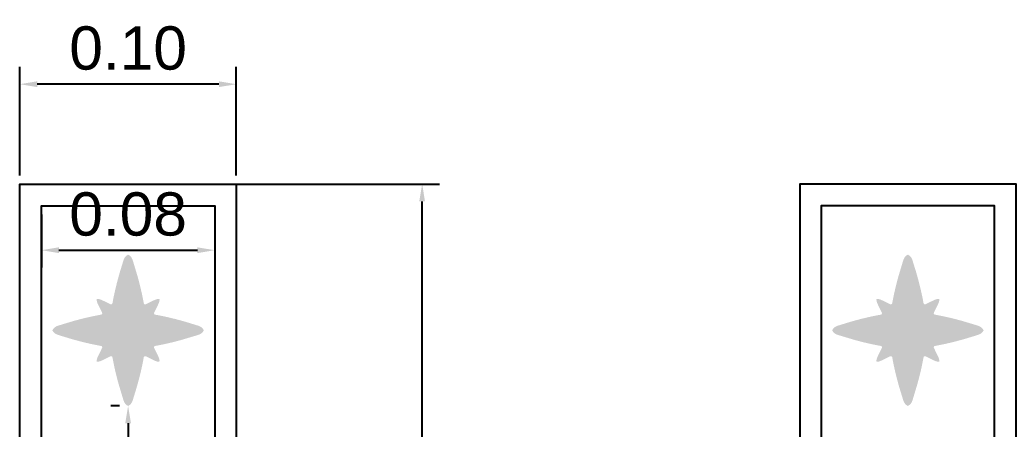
# Model space of a CAD drawing. Header units: metres. Extents: x -6.5 to 29.8, y -1.8 to 5.3.
# Drawn here: x 16.3887 to 16.849, y -1.0633 to -0.874 of the extents above; entities that cross this region are included whole.
import ezdxf

# ---------------------------------------------------------------- set-up
doc = ezdxf.new("R2010")
doc.units = ezdxf.units.M
for name, color, linetype, true_color in [('BANDERA$BORDE', 40, 'Continuous', 0xffbf00), ('BANDERA$ESTRELLAS$GRANDE', 251, 'Continuous', 0x696969), ('FONDO', 168, 'Continuous', 0x0f132e)]:
    doc.layers.add(name, color=color, linetype=linetype, true_color=true_color)
doc.styles.add('Plantilla Milímetros_ pequeño', font='')
doc.styles.get('Plantilla Milímetros_ pequeño').set_extended_font_data('Arial')
doc.dimstyles.new('Plantilla Milímetros_ pequeño', dxfattribs={"dimscale": 0.008, "dimtxt": 2.5, "dimasz": 1, "dimexe": 1, "dimexo": 0.5, "dimgap": 0.8, "dimtad": 1, "dimtoh": 1, "dimzin": 1, "dimdsep": 46, "dimtxsty": 'Plantilla Milímetros_ pequeño', "dimcen": 2.5, "dimadec": 1, "dimazin": 1, "dimtfac": 1, "dimtdec": 4, "dimtix": 1, "dimtofl": 0, "dimtmove": 1, "dimatfit": 3, "dimfxl": 1, "dimtolj": 1, "dimtzin": 1, "dimarcsym": 0})

# ---------------------------------------------------------------- blocks, each defined once
blk = doc.blocks.new('*D102')
at = {"layer": 'Defpoints', "color": 0}
for p in [(16.39867, -0.95997), (16.47867, -0.95997), (16.47867, -0.98052)]:
    blk.add_point(p, dxfattribs=at)
at = {"layer": 'FONDO', "color": 0, "lineweight": -2}
for p, q in [((16.39867, -0.96397), (16.39867, -0.98852)), ((16.47867, -0.96397), (16.47867, -0.98852)), ((16.40667, -0.98052), (16.47067, -0.98052))]:
    blk.add_line(p, q, dxfattribs=at)
at = {"layer": 'FONDO', "color": 0}
for points in [[(16.40667, -0.97919), (16.40667, -0.98186), (16.39867, -0.98052)], [(16.47067, -0.98186), (16.47067, -0.97919), (16.47867, -0.98052)]]:
    blk.add_solid(points, dxfattribs=at)
at = {"layer": 'FONDO', "color": 0, "insert": (16.43867, -0.96391), "char_height": 0.02, "attachment_point": 5, "style": 'Plantilla Milímetros_ pequeño'}
blk.add_mtext('\\A1;0.08', dxfattribs=at)
blk = doc.blocks.new('*D104')
at = {"layer": 'Defpoints', "color": 0}
for p in [(16.43867, -1.05257), (16.43867, -1.10349), (16.43867, -1.10349)]:
    blk.add_point(p, dxfattribs=at)
at = {"layer": 'FONDO', "color": 0, "lineweight": -2}
for p, q in [((16.43467, -1.05257), (16.43067, -1.05257)), ((16.43867, -1.06057), (16.43867, -1.09549)), ((16.43467, -1.10349), (16.43067, -1.10349)), ((16.43867, -1.10349), (16.43867, -1.17633))]:
    blk.add_line(p, q, dxfattribs=at)
at = {"layer": 'FONDO', "color": 0}
for points in [[(16.44, -1.06057), (16.43734, -1.06057), (16.43867, -1.05257)], [(16.43734, -1.09549), (16.44, -1.09549), (16.43867, -1.10349)]]:
    blk.add_solid(points, dxfattribs=at)
at = {"layer": 'FONDO', "color": 0, "insert": (16.42206, -1.14391), "char_height": 0.02, "attachment_point": 5, "rotation": 90, "style": 'Plantilla Milímetros_ pequeño'}
blk.add_mtext('\\A1;0.05', dxfattribs=at)
blk = doc.blocks.new('*D107')
at = {"layer": 'Defpoints', "color": 0}
for p in [(16.38867, -0.90375), (16.38867, -0.94997), (16.48867, -0.94997)]:
    blk.add_point(p, dxfattribs=at)
at = {"layer": 'FONDO', "color": 0, "lineweight": -2}
for p, q in [((16.38867, -0.94597), (16.38867, -0.89575)), ((16.48867, -0.94597), (16.48867, -0.89575)), ((16.48067, -0.90375), (16.39667, -0.90375))]:
    blk.add_line(p, q, dxfattribs=at)
at = {"layer": 'FONDO', "color": 0}
for points in [[(16.39667, -0.90241), (16.39667, -0.90508), (16.38867, -0.90375)], [(16.48067, -0.90508), (16.48067, -0.90241), (16.48867, -0.90375)]]:
    blk.add_solid(points, dxfattribs=at)
at = {"layer": 'FONDO', "color": 0, "insert": (16.43867, -0.88714), "char_height": 0.02, "attachment_point": 5, "style": 'Plantilla Milímetros_ pequeño'}
blk.add_mtext('\\A1;0.10', dxfattribs=at)
blk = doc.blocks.new('*D108')
at = {"layer": 'Defpoints', "color": 0}
for p in [(16.43867, -0.94997), (16.57456, -0.94997), (16.43867, -1.80263)]:
    blk.add_point(p, dxfattribs=at)
at = {"layer": 'FONDO', "color": 0, "lineweight": -2}
for p, q in [((16.44267, -0.94997), (16.58256, -0.94997)), ((16.57456, -1.79463), (16.57456, -0.95797)), ((16.44267, -1.80263), (16.58256, -1.80263))]:
    blk.add_line(p, q, dxfattribs=at)
at = {"layer": 'FONDO', "color": 0}
for points in [[(16.57589, -0.95797), (16.57323, -0.95797), (16.57456, -0.94997)], [(16.57323, -1.79463), (16.57589, -1.79463), (16.57456, -1.80263)]]:
    blk.add_solid(points, dxfattribs=at)
at = {"layer": 'FONDO', "color": 0, "insert": (16.55795, -1.3763), "char_height": 0.02, "attachment_point": 5, "rotation": 90, "style": 'Plantilla Milímetros_ pequeño'}
blk.add_mtext('\\A1;0.85', dxfattribs=at)

msp = doc.modelspace()

# ---------------------------------------------------------------- hatches: boundary and pattern name
at = {"layer": 'BANDERA$ESTRELLAS$GRANDE', "extrusion": (0, 0, -1)}
msp.add_hatch(color=256, dxfattribs=at).paths.add_polyline_path([(-16.45072, -1.00935), (-16.45237, -1.00602), (-16.45257, -1.0056), (-16.45274, -1.0052), (-16.45282, -1.005), (-16.4529, -1.0048), (-16.45297, -1.00461), (-16.45303, -1.00443), (-16.45305, -1.00433), (-16.45308, -1.00424), (-16.4531, -1.00415), (-16.45312, -1.00406), (-16.45314, -1.00398), (-16.45315, -1.00389), (-16.45316, -1.00381), (-16.45317, -1.00372), (-16.45318, -1.00364), (-16.45318, -1.0036), (-16.45318, -1.00356), (-16.45319, -1.00352), (-16.45319, -1.00348), (-16.45318, -1.00344), (-16.45318, -1.0034), (-16.45318, -1.00336), (-16.45318, -1.00332), (-16.45317, -1.00328), (-16.45317, -1.00325), (-16.45316, -1.00321), (-16.45316, -1.00317), (-16.45315, -1.00313), (-16.45314, -1.0031), (-16.4531, -1.00309), (-16.45307, -1.00308), (-16.45303, -1.00308), (-16.45299, -1.00307), (-16.45295, -1.00306), (-16.45292, -1.00306), (-16.45288, -1.00306), (-16.45284, -1.00306), (-16.4528, -1.00305), (-16.45276, -1.00305), (-16.45272, -1.00305), (-16.45268, -1.00305), (-16.45264, -1.00306), (-16.4526, -1.00306), (-16.45252, -1.00306), (-16.45243, -1.00307), (-16.45235, -1.00309), (-16.45226, -1.0031), (-16.45217, -1.00312), (-16.45209, -1.00314), (-16.452, -1.00316), (-16.4519, -1.00319), (-16.45181, -1.00321), (-16.45163, -1.00327), (-16.45144, -1.00334), (-16.45124, -1.00341), (-16.45104, -1.00349), (-16.45064, -1.00367), (-16.44693, -1.00547), (-16.44692, -1.00548), (-16.4469, -1.00549), (-16.44688, -1.0055), (-16.44686, -1.00551), (-16.44684, -1.00552), (-16.44682, -1.00553), (-16.4468, -1.00553), (-16.44678, -1.00554), (-16.44676, -1.00555), (-16.44674, -1.00555), (-16.44672, -1.00556), (-16.4467, -1.00556), (-16.44668, -1.00556), (-16.44666, -1.00557), (-16.44664, -1.00557), (-16.44662, -1.00557), (-16.4466, -1.00557), (-16.44657, -1.00557), (-16.44655, -1.00557), (-16.44653, -1.00557), (-16.44651, -1.00557), (-16.44649, -1.00557), (-16.44647, -1.00556), (-16.44645, -1.00556), (-16.44643, -1.00556), (-16.44641, -1.00555), (-16.44639, -1.00555), (-16.44637, -1.00554), (-16.44635, -1.00553), (-16.44633, -1.00553), (-16.44631, -1.00552), (-16.44629, -1.00551), (-16.44627, -1.0055), (-16.44625, -1.00549), (-16.44623, -1.00548), (-16.44622, -1.00547), (-16.4462, -1.00546), (-16.44618, -1.00545), (-16.44616, -1.00544), (-16.44615, -1.00543), (-16.44613, -1.00541), (-16.44612, -1.0054), (-16.4461, -1.00538), (-16.44608, -1.00537), (-16.44607, -1.00535), (-16.44606, -1.00534), (-16.44604, -1.00532), (-16.44603, -1.0053), (-16.44602, -1.00529), (-16.446, -1.00527), (-16.44599, -1.00525), (-16.44598, -1.00523), (-16.44597, -1.00522), (-16.44596, -1.0052), (-16.44595, -1.00518), (-16.44594, -1.00516), (-16.44593, -1.00514), (-16.44593, -1.00512), (-16.44592, -1.0051), (-16.44591, -1.00508), (-16.44591, -1.00506), (-16.4459, -1.00504), (-16.4459, -1.00502), (-16.44589, -1.005), (-16.44548, -1.00278), (-16.44498, -1.00039), (-16.44442, -0.99794), (-16.44383, -0.99554), (-16.44307, -0.99274), (-16.44116, -0.98635), (-16.44084, -0.98532), (-16.44073, -0.98503), (-16.44063, -0.98475), (-16.44058, -0.98462), (-16.44052, -0.9845), (-16.44047, -0.98438), (-16.44041, -0.98426), (-16.44035, -0.98415), (-16.44029, -0.98404), (-16.44022, -0.98393), (-16.44019, -0.98388), (-16.44015, -0.98383), (-16.44012, -0.98378), (-16.44008, -0.98373), (-16.44004, -0.98368), (-16.44001, -0.98363), (-16.43997, -0.98358), (-16.43993, -0.98353), (-16.43988, -0.98348), (-16.43984, -0.98344), (-16.4398, -0.98339), (-16.43975, -0.98335), (-16.4397, -0.9833), (-16.43966, -0.98326), (-16.43961, -0.98321), (-16.43956, -0.98317), (-16.43945, -0.98308), (-16.43934, -0.98299), (-16.43922, -0.98291), (-16.43909, -0.98282), (-16.43896, -0.98274), (-16.43882, -0.98265), (-16.43867, -0.98257), (-16.43852, -0.98265), (-16.43838, -0.98274), (-16.43825, -0.98282), (-16.43812, -0.98291), (-16.438, -0.98299), (-16.43789, -0.98308), (-16.43778, -0.98317), (-16.43773, -0.98321), (-16.43768, -0.98326), (-16.43764, -0.9833), (-16.43759, -0.98335), (-16.43754, -0.98339), (-16.4375, -0.98344), (-16.43746, -0.98348), (-16.43741, -0.98353), (-16.43737, -0.98358), (-16.43733, -0.98363), (-16.4373, -0.98368), (-16.43726, -0.98373), (-16.43722, -0.98378), (-16.43719, -0.98383), (-16.43715, -0.98388), (-16.43712, -0.98393), (-16.43705, -0.98404), (-16.43699, -0.98415), (-16.43693, -0.98426), (-16.43687, -0.98438), (-16.43682, -0.9845), (-16.43676, -0.98462), (-16.43671, -0.98475), (-16.43661, -0.98503), (-16.4365, -0.98532), (-16.43499, -0.99024), (-16.43427, -0.99274), (-16.43351, -0.99554), (-16.43292, -0.99794), (-16.43236, -1.00039), (-16.43186, -1.00278), (-16.43145, -1.005), (-16.43144, -1.00502), (-16.43144, -1.00504), (-16.43143, -1.00506), (-16.43143, -1.00508), (-16.43142, -1.0051), (-16.43141, -1.00512), (-16.43141, -1.00514), (-16.4314, -1.00516), (-16.43139, -1.00518), (-16.43138, -1.0052), (-16.43137, -1.00522), (-16.43136, -1.00523), (-16.43135, -1.00525), (-16.43134, -1.00527), (-16.43132, -1.00529), (-16.43131, -1.0053), (-16.4313, -1.00532), (-16.43128, -1.00534), (-16.43127, -1.00535), (-16.43126, -1.00537), (-16.43124, -1.00538), (-16.43122, -1.0054), (-16.43121, -1.00541), (-16.43119, -1.00543), (-16.43117, -1.00544), (-16.43116, -1.00545), (-16.43114, -1.00546), (-16.43112, -1.00547), (-16.43111, -1.00548), (-16.43109, -1.00549), (-16.43107, -1.0055), (-16.43105, -1.00551), (-16.43103, -1.00552), (-16.43101, -1.00553), (-16.43099, -1.00553), (-16.43097, -1.00554), (-16.43095, -1.00555), (-16.43093, -1.00555), (-16.43091, -1.00556), (-16.43089, -1.00556), (-16.43087, -1.00556), (-16.43085, -1.00557), (-16.43083, -1.00557), (-16.43081, -1.00557), (-16.43079, -1.00557), (-16.43077, -1.00557), (-16.43074, -1.00557), (-16.43072, -1.00557), (-16.4307, -1.00557), (-16.43068, -1.00557), (-16.43066, -1.00556), (-16.43064, -1.00556), (-16.43062, -1.00556), (-16.4306, -1.00555), (-16.43058, -1.00555), (-16.43056, -1.00554), (-16.43054, -1.00553), (-16.43052, -1.00553), (-16.4305, -1.00552), (-16.43048, -1.00551), (-16.43046, -1.0055), (-16.43044, -1.00549), (-16.43042, -1.00548), (-16.43041, -1.00547), (-16.42712, -1.00386), (-16.4267, -1.00367), (-16.4263, -1.00349), (-16.4261, -1.00341), (-16.4259, -1.00334), (-16.42571, -1.00327), (-16.42553, -1.00321), (-16.42543, -1.00319), (-16.42534, -1.00316), (-16.42525, -1.00314), (-16.42517, -1.00312), (-16.42508, -1.0031), (-16.42499, -1.00309), (-16.42491, -1.00307), (-16.42482, -1.00306), (-16.42474, -1.00306), (-16.4247, -1.00306), (-16.42466, -1.00305), (-16.42462, -1.00305), (-16.42458, -1.00305), (-16.42454, -1.00305), (-16.4245, -1.00306), (-16.42446, -1.00306), (-16.42442, -1.00306), (-16.42438, -1.00306), (-16.42435, -1.00307), (-16.42431, -1.00308), (-16.42427, -1.00308), (-16.42424, -1.00309), (-16.4242, -1.0031), (-16.42419, -1.00313), (-16.42418, -1.00317), (-16.42418, -1.00321), (-16.42417, -1.00325), (-16.42417, -1.00328), (-16.42416, -1.00332), (-16.42416, -1.00336), (-16.42416, -1.0034), (-16.42416, -1.00344), (-16.42415, -1.00348), (-16.42415, -1.00352), (-16.42416, -1.00356), (-16.42416, -1.0036), (-16.42416, -1.00364), (-16.42417, -1.00372), (-16.42418, -1.00381), (-16.42419, -1.00389), (-16.4242, -1.00398), (-16.42422, -1.00406), (-16.42424, -1.00415), (-16.42426, -1.00424), (-16.42429, -1.00433), (-16.42431, -1.00443), (-16.42437, -1.00461), (-16.42444, -1.0048), (-16.42451, -1.005), (-16.4246, -1.0052), (-16.42477, -1.0056), (-16.42497, -1.00602), (-16.42663, -1.00937), (-16.42663, -1.00939), (-16.42664, -1.0094), (-16.42665, -1.00942), (-16.42666, -1.00944), (-16.42666, -1.00946), (-16.42667, -1.00948), (-16.42667, -1.0095), (-16.42668, -1.00952), (-16.42668, -1.00954), (-16.42668, -1.00956), (-16.42669, -1.00958), (-16.42669, -1.0096), (-16.42669, -1.00962), (-16.42669, -1.00964), (-16.42669, -1.00966), (-16.42669, -1.00968), (-16.42669, -1.0097), (-16.42669, -1.00972), (-16.42669, -1.00974), (-16.42668, -1.00976), (-16.42668, -1.00978), (-16.42668, -1.0098), (-16.42667, -1.00982), (-16.42667, -1.00984), (-16.42666, -1.00986), (-16.42666, -1.00988), (-16.42665, -1.0099), (-16.42664, -1.00992), (-16.42663, -1.00994), (-16.42663, -1.00995), (-16.42662, -1.00997), (-16.42661, -1.00999), (-16.4266, -1.01001), (-16.42659, -1.01002), (-16.42658, -1.01004), (-16.42657, -1.01006), (-16.42656, -1.01007), (-16.42654, -1.01009), (-16.42653, -1.0101), (-16.42652, -1.01012), (-16.4265, -1.01013), (-16.42649, -1.01015), (-16.42648, -1.01016), (-16.42646, -1.01018), (-16.42644, -1.01019), (-16.42643, -1.0102), (-16.42641, -1.01022), (-16.4264, -1.01023), (-16.42638, -1.01024), (-16.42636, -1.01025), (-16.42634, -1.01026), (-16.42633, -1.01027), (-16.42631, -1.01028), (-16.42629, -1.01029), (-16.42627, -1.0103), (-16.42625, -1.0103), (-16.42623, -1.01031), (-16.42621, -1.01032), (-16.4262, -1.01032), (-16.42618, -1.01033), (-16.42616, -1.01033), (-16.42614, -1.01034), (-16.42612, -1.01034), (-16.42389, -1.01076), (-16.4215, -1.01126), (-16.41905, -1.01182), (-16.41664, -1.01241), (-16.41384, -1.01316), (-16.40745, -1.01508), (-16.40642, -1.0154), (-16.40613, -1.0155), (-16.40585, -1.01561), (-16.40572, -1.01566), (-16.4056, -1.01571), (-16.40548, -1.01577), (-16.40536, -1.01583), (-16.40525, -1.01589), (-16.40514, -1.01595), (-16.40503, -1.01602), (-16.40498, -1.01605), (-16.40493, -1.01608), (-16.40488, -1.01612), (-16.40483, -1.01616), (-16.40478, -1.01619), (-16.40473, -1.01623), (-16.40468, -1.01627), (-16.40463, -1.01631), (-16.40459, -1.01635), (-16.40454, -1.0164), (-16.40449, -1.01644), (-16.40445, -1.01649), (-16.4044, -1.01653), (-16.40436, -1.01658), (-16.40431, -1.01663), (-16.40427, -1.01668), (-16.40418, -1.01679), (-16.4041, -1.0169), (-16.40401, -1.01702), (-16.40392, -1.01715), (-16.40384, -1.01728), (-16.40375, -1.01742), (-16.40367, -1.01757), (-16.40375, -1.01772), (-16.40384, -1.01786), (-16.40392, -1.01799), (-16.40401, -1.01812), (-16.4041, -1.01824), (-16.40418, -1.01835), (-16.40427, -1.01845), (-16.40431, -1.0185), (-16.40436, -1.01855), (-16.4044, -1.0186), (-16.40445, -1.01865), (-16.40449, -1.01869), (-16.40454, -1.01874), (-16.40459, -1.01878), (-16.40463, -1.01882), (-16.40468, -1.01886), (-16.40473, -1.0189), (-16.40478, -1.01894), (-16.40483, -1.01898), (-16.40488, -1.01902), (-16.40493, -1.01905), (-16.40498, -1.01909), (-16.40503, -1.01912), (-16.40514, -1.01919), (-16.40525, -1.01925), (-16.40536, -1.01931), (-16.40548, -1.01937), (-16.4056, -1.01942), (-16.40572, -1.01948), (-16.40585, -1.01953), (-16.40613, -1.01963), (-16.40642, -1.01974), (-16.41134, -1.02125), (-16.41384, -1.02197), (-16.41664, -1.02272), (-16.41905, -1.02332), (-16.4215, -1.02388), (-16.42389, -1.02438), (-16.42612, -1.0248), (-16.42614, -1.0248), (-16.42616, -1.0248), (-16.42618, -1.02481), (-16.4262, -1.02481), (-16.42621, -1.02482), (-16.42623, -1.02483), (-16.42625, -1.02483), (-16.42627, -1.02484), (-16.42629, -1.02485), (-16.42631, -1.02486), (-16.42633, -1.02487), (-16.42634, -1.02488), (-16.42636, -1.02489), (-16.42638, -1.0249), (-16.4264, -1.02491), (-16.42641, -1.02492), (-16.42643, -1.02493), (-16.42644, -1.02495), (-16.42646, -1.02496), (-16.42648, -1.02497), (-16.42649, -1.02499), (-16.4265, -1.025), (-16.42652, -1.02502), (-16.42653, -1.02503), (-16.42654, -1.02505), (-16.42656, -1.02506), (-16.42657, -1.02508), (-16.42658, -1.0251), (-16.42659, -1.02511), (-16.4266, -1.02513), (-16.42661, -1.02515), (-16.42662, -1.02517), (-16.42663, -1.02518), (-16.42663, -1.0252), (-16.42664, -1.02522), (-16.42665, -1.02524), (-16.42666, -1.02526), (-16.42666, -1.02528), (-16.42667, -1.02529), (-16.42667, -1.02531), (-16.42668, -1.02533), (-16.42668, -1.02535), (-16.42668, -1.02537), (-16.42669, -1.02539), (-16.42669, -1.02541), (-16.42669, -1.02544), (-16.42669, -1.02546), (-16.42669, -1.02548), (-16.42669, -1.0255), (-16.42669, -1.02552), (-16.42669, -1.02554), (-16.42669, -1.02556), (-16.42668, -1.02558), (-16.42668, -1.0256), (-16.42668, -1.02562), (-16.42667, -1.02564), (-16.42667, -1.02566), (-16.42666, -1.02568), (-16.42666, -1.0257), (-16.42665, -1.02571), (-16.42664, -1.02573), (-16.42663, -1.02575), (-16.42663, -1.02577), (-16.42497, -1.02912), (-16.42477, -1.02954), (-16.4246, -1.02994), (-16.42451, -1.03014), (-16.42444, -1.03033), (-16.42437, -1.03053), (-16.42431, -1.03071), (-16.42429, -1.0308), (-16.42426, -1.03089), (-16.42424, -1.03098), (-16.42422, -1.03107), (-16.4242, -1.03116), (-16.42419, -1.03125), (-16.42418, -1.03133), (-16.42417, -1.03142), (-16.42416, -1.0315), (-16.42416, -1.03154), (-16.42416, -1.03158), (-16.42415, -1.03162), (-16.42415, -1.03166), (-16.42416, -1.0317), (-16.42416, -1.03174), (-16.42416, -1.03178), (-16.42416, -1.03182), (-16.42417, -1.03185), (-16.42417, -1.03189), (-16.42418, -1.03193), (-16.42418, -1.03197), (-16.42419, -1.032), (-16.4242, -1.03204), (-16.42424, -1.03205), (-16.42427, -1.03206), (-16.42431, -1.03206), (-16.42435, -1.03207), (-16.42438, -1.03207), (-16.42442, -1.03208), (-16.42446, -1.03208), (-16.4245, -1.03208), (-16.42454, -1.03208), (-16.42458, -1.03208), (-16.42462, -1.03208), (-16.42466, -1.03208), (-16.4247, -1.03208), (-16.42474, -1.03208), (-16.42482, -1.03207), (-16.42491, -1.03206), (-16.42499, -1.03205), (-16.42508, -1.03204), (-16.42517, -1.03202), (-16.42525, -1.032), (-16.42534, -1.03198), (-16.42543, -1.03195), (-16.42553, -1.03192), (-16.42571, -1.03187), (-16.4259, -1.0318), (-16.4261, -1.03172), (-16.4263, -1.03164), (-16.4267, -1.03147), (-16.42712, -1.03127), (-16.43047, -1.02961), (-16.43049, -1.0296), (-16.43051, -1.0296), (-16.43052, -1.02959), (-16.43054, -1.02958), (-16.43056, -1.02958), (-16.43058, -1.02957), (-16.4306, -1.02957), (-16.43062, -1.02956), (-16.43064, -1.02956), (-16.43066, -1.02955), (-16.43068, -1.02955), (-16.4307, -1.02955), (-16.43072, -1.02955), (-16.43074, -1.02955), (-16.43076, -1.02955), (-16.43078, -1.02955), (-16.4308, -1.02955), (-16.43082, -1.02955), (-16.43084, -1.02955), (-16.43086, -1.02955), (-16.43088, -1.02956), (-16.4309, -1.02956), (-16.43092, -1.02957), (-16.43094, -1.02957), (-16.43096, -1.02958), (-16.43098, -1.02958), (-16.431, -1.02959), (-16.43102, -1.0296), (-16.43104, -1.0296), (-16.43106, -1.02961), (-16.43107, -1.02962), (-16.43109, -1.02963), (-16.43111, -1.02964), (-16.43112, -1.02965), (-16.43114, -1.02966), (-16.43116, -1.02967), (-16.43117, -1.02968), (-16.43119, -1.02969), (-16.43121, -1.02971), (-16.43122, -1.02972), (-16.43124, -1.02973), (-16.43125, -1.02975), (-16.43126, -1.02976), (-16.43128, -1.02978), (-16.43129, -1.02979), (-16.4313, -1.02981), (-16.43132, -1.02983), (-16.43133, -1.02984), (-16.43134, -1.02986), (-16.43135, -1.02988), (-16.43136, -1.02989), (-16.43137, -1.02991), (-16.43138, -1.02993), (-16.43139, -1.02995), (-16.4314, -1.02997), (-16.43141, -1.02999), (-16.43141, -1.03), (-16.43142, -1.03002), (-16.43142, -1.03004), (-16.43143, -1.03006), (-16.43143, -1.03008), (-16.43144, -1.0301), (-16.43144, -1.03012), (-16.43186, -1.03234), (-16.43236, -1.03474), (-16.43292, -1.03719), (-16.43351, -1.03959), (-16.43427, -1.0424), (-16.43618, -1.04879), (-16.4365, -1.04982), (-16.43661, -1.05011), (-16.43671, -1.05039), (-16.43676, -1.05052), (-16.43682, -1.05064), (-16.43687, -1.05076), (-16.43693, -1.05088), (-16.43699, -1.05099), (-16.43705, -1.0511), (-16.43712, -1.05121), (-16.43715, -1.05126), (-16.43719, -1.05131), (-16.43722, -1.05136), (-16.43726, -1.05141), (-16.4373, -1.05146), (-16.43733, -1.05151), (-16.43737, -1.05156), (-16.43741, -1.05161), (-16.43746, -1.05165), (-16.4375, -1.0517), (-16.43754, -1.05175), (-16.43759, -1.05179), (-16.43764, -1.05184), (-16.43768, -1.05188), (-16.43773, -1.05192), (-16.43778, -1.05197), (-16.43789, -1.05206), (-16.438, -1.05214), (-16.43812, -1.05223), (-16.43825, -1.05231), (-16.43838, -1.0524), (-16.43852, -1.05248), (-16.43867, -1.05257), (-16.43882, -1.05248), (-16.43896, -1.0524), (-16.43909, -1.05231), (-16.43922, -1.05223), (-16.43934, -1.05214), (-16.43945, -1.05206), (-16.43956, -1.05197), (-16.43961, -1.05192), (-16.43966, -1.05188), (-16.4397, -1.05184), (-16.43975, -1.05179), (-16.4398, -1.05175), (-16.43984, -1.0517), (-16.43988, -1.05165), (-16.43993, -1.05161), (-16.43997, -1.05156), (-16.44001, -1.05151), (-16.44004, -1.05146), (-16.44008, -1.05141), (-16.44012, -1.05136), (-16.44015, -1.05131), (-16.44019, -1.05126), (-16.44022, -1.05121), (-16.44029, -1.0511), (-16.44035, -1.05099), (-16.44041, -1.05088), (-16.44047, -1.05076), (-16.44052, -1.05064), (-16.44058, -1.05052), (-16.44063, -1.05039), (-16.44073, -1.05011), (-16.44084, -1.04982), (-16.44235, -1.0449), (-16.44307, -1.0424), (-16.44383, -1.03959), (-16.44442, -1.03719), (-16.44498, -1.03474), (-16.44548, -1.03234), (-16.4459, -1.03012), (-16.4459, -1.0301), (-16.4459, -1.03008), (-16.44591, -1.03006), (-16.44591, -1.03004), (-16.44592, -1.03002), (-16.44593, -1.03), (-16.44593, -1.02999), (-16.44594, -1.02997), (-16.44595, -1.02995), (-16.44596, -1.02993), (-16.44597, -1.02991), (-16.44598, -1.02989), (-16.44599, -1.02988), (-16.446, -1.02986), (-16.44601, -1.02984), (-16.44602, -1.02983), (-16.44604, -1.02981), (-16.44605, -1.02979), (-16.44606, -1.02978), (-16.44608, -1.02976), (-16.44609, -1.02975), (-16.4461, -1.02973), (-16.44612, -1.02972), (-16.44613, -1.02971), (-16.44615, -1.02969), (-16.44617, -1.02968), (-16.44618, -1.02967), (-16.4462, -1.02966), (-16.44622, -1.02965), (-16.44623, -1.02964), (-16.44625, -1.02963), (-16.44627, -1.02962), (-16.44628, -1.02961), (-16.4463, -1.0296), (-16.44632, -1.0296), (-16.44634, -1.02959), (-16.44636, -1.02958), (-16.44638, -1.02958), (-16.4464, -1.02957), (-16.44642, -1.02957), (-16.44644, -1.02956), (-16.44646, -1.02956), (-16.44648, -1.02955), (-16.4465, -1.02955), (-16.44652, -1.02955), (-16.44654, -1.02955), (-16.44656, -1.02955), (-16.44658, -1.02955), (-16.4466, -1.02955), (-16.44662, -1.02955), (-16.44664, -1.02955), (-16.44666, -1.02955), (-16.44668, -1.02955), (-16.4467, -1.02956), (-16.44672, -1.02956), (-16.44674, -1.02957), (-16.44676, -1.02957), (-16.44678, -1.02958), (-16.4468, -1.02958), (-16.44682, -1.02959), (-16.44683, -1.0296), (-16.44685, -1.0296), (-16.44687, -1.02961), (-16.45022, -1.03127), (-16.45064, -1.03147), (-16.45104, -1.03164), (-16.45124, -1.03172), (-16.45144, -1.0318), (-16.45163, -1.03187), (-16.45181, -1.03192), (-16.4519, -1.03195), (-16.452, -1.03198), (-16.45209, -1.032), (-16.45217, -1.03202), (-16.45226, -1.03204), (-16.45235, -1.03205), (-16.45243, -1.03206), (-16.45252, -1.03207), (-16.4526, -1.03208), (-16.45264, -1.03208), (-16.45268, -1.03208), (-16.45272, -1.03208), (-16.45276, -1.03208), (-16.4528, -1.03208), (-16.45284, -1.03208), (-16.45288, -1.03208), (-16.45292, -1.03208), (-16.45295, -1.03207), (-16.45299, -1.03207), (-16.45303, -1.03206), (-16.45307, -1.03206), (-16.4531, -1.03205), (-16.45314, -1.03204), (-16.45315, -1.032), (-16.45316, -1.03197), (-16.45316, -1.03193), (-16.45317, -1.03189), (-16.45317, -1.03185), (-16.45318, -1.03182), (-16.45318, -1.03178), (-16.45318, -1.03174), (-16.45318, -1.0317), (-16.45319, -1.03166), (-16.45319, -1.03162), (-16.45318, -1.03158), (-16.45318, -1.03154), (-16.45318, -1.0315), (-16.45317, -1.03142), (-16.45316, -1.03133), (-16.45315, -1.03125), (-16.45314, -1.03116), (-16.45312, -1.03107), (-16.4531, -1.03098), (-16.45308, -1.03089), (-16.45305, -1.0308), (-16.45303, -1.03071), (-16.45297, -1.03053), (-16.4529, -1.03033), (-16.45282, -1.03014), (-16.45274, -1.02994), (-16.45257, -1.02954), (-16.45237, -1.02912), (-16.45071, -1.02577), (-16.4507, -1.02575), (-16.4507, -1.02573), (-16.45069, -1.02571), (-16.45068, -1.0257), (-16.45068, -1.02568), (-16.45067, -1.02566), (-16.45067, -1.02564), (-16.45066, -1.02562), (-16.45066, -1.0256), (-16.45066, -1.02558), (-16.45065, -1.02556), (-16.45065, -1.02554), (-16.45065, -1.02552), (-16.45065, -1.0255), (-16.45065, -1.02548), (-16.45065, -1.02546), (-16.45065, -1.02544), (-16.45065, -1.02541), (-16.45065, -1.02539), (-16.45066, -1.02537), (-16.45066, -1.02535), (-16.45066, -1.02533), (-16.45067, -1.02531), (-16.45067, -1.02529), (-16.45068, -1.02528), (-16.45068, -1.02526), (-16.45069, -1.02524), (-16.4507, -1.02522), (-16.45071, -1.0252), (-16.45071, -1.02518), (-16.45072, -1.02517), (-16.45073, -1.02515), (-16.45074, -1.02513), (-16.45075, -1.02511), (-16.45076, -1.0251), (-16.45077, -1.02508), (-16.45078, -1.02506), (-16.4508, -1.02505), (-16.45081, -1.02503), (-16.45082, -1.02502), (-16.45084, -1.025), (-16.45085, -1.02499), (-16.45086, -1.02497), (-16.45088, -1.02496), (-16.4509, -1.02495), (-16.45091, -1.02493), (-16.45093, -1.02492), (-16.45094, -1.02491), (-16.45096, -1.0249), (-16.45098, -1.02489), (-16.451, -1.02488), (-16.45101, -1.02487), (-16.45103, -1.02486), (-16.45105, -1.02485), (-16.45107, -1.02484), (-16.45109, -1.02483), (-16.45111, -1.02483), (-16.45113, -1.02482), (-16.45114, -1.02481), (-16.45116, -1.02481), (-16.45118, -1.0248), (-16.4512, -1.0248), (-16.45122, -1.0248), (-16.45345, -1.02438), (-16.45584, -1.02388), (-16.45829, -1.02332), (-16.4607, -1.02272), (-16.4635, -1.02197), (-16.46989, -1.02006), (-16.47092, -1.01974), (-16.47121, -1.01963), (-16.47149, -1.01953), (-16.47162, -1.01948), (-16.47174, -1.01942), (-16.47186, -1.01937), (-16.47198, -1.01931), (-16.47209, -1.01925), (-16.4722, -1.01919), (-16.47231, -1.01912), (-16.47236, -1.01909), (-16.47241, -1.01905), (-16.47246, -1.01902), (-16.47251, -1.01898), (-16.47256, -1.01894), (-16.47261, -1.0189), (-16.47266, -1.01886), (-16.47271, -1.01882), (-16.47275, -1.01878), (-16.4728, -1.01874), (-16.47285, -1.01869), (-16.47289, -1.01865), (-16.47294, -1.0186), (-16.47298, -1.01855), (-16.47303, -1.0185), (-16.47307, -1.01845), (-16.47316, -1.01835), (-16.47324, -1.01824), (-16.47333, -1.01812), (-16.47341, -1.01799), (-16.4735, -1.01786), (-16.47358, -1.01772), (-16.47367, -1.01757), (-16.47358, -1.01742), (-16.4735, -1.01728), (-16.47341, -1.01715), (-16.47333, -1.01702), (-16.47324, -1.0169), (-16.47316, -1.01679), (-16.47307, -1.01668), (-16.47303, -1.01663), (-16.47298, -1.01658), (-16.47294, -1.01653), (-16.47289, -1.01649), (-16.47285, -1.01644), (-16.4728, -1.0164), (-16.47275, -1.01635), (-16.47271, -1.01631), (-16.47266, -1.01627), (-16.47261, -1.01623), (-16.47256, -1.01619), (-16.47251, -1.01616), (-16.47246, -1.01612), (-16.47241, -1.01608), (-16.47236, -1.01605), (-16.47231, -1.01602), (-16.4722, -1.01595), (-16.47209, -1.01589), (-16.47198, -1.01583), (-16.47186, -1.01577), (-16.47174, -1.01571), (-16.47162, -1.01566), (-16.47149, -1.01561), (-16.47121, -1.0155), (-16.47092, -1.0154), (-16.466, -1.01389), (-16.4635, -1.01316), (-16.4607, -1.01241), (-16.45829, -1.01182), (-16.45584, -1.01126), (-16.45345, -1.01076), (-16.45122, -1.01034), (-16.4512, -1.01034), (-16.45118, -1.01033), (-16.45116, -1.01033), (-16.45114, -1.01032), (-16.45113, -1.01032), (-16.45111, -1.01031), (-16.45109, -1.0103), (-16.45107, -1.0103), (-16.45105, -1.01029), (-16.45103, -1.01028), (-16.45101, -1.01027), (-16.451, -1.01026), (-16.45098, -1.01025), (-16.45096, -1.01024), (-16.45094, -1.01023), (-16.45093, -1.01022), (-16.45091, -1.0102), (-16.4509, -1.01019), (-16.45088, -1.01018), (-16.45086, -1.01016), (-16.45085, -1.01015), (-16.45084, -1.01013), (-16.45082, -1.01012), (-16.45081, -1.0101), (-16.4508, -1.01009), (-16.45078, -1.01007), (-16.45077, -1.01006), (-16.45076, -1.01004), (-16.45075, -1.01002), (-16.45074, -1.01001), (-16.45073, -1.00999), (-16.45072, -1.00997), (-16.45071, -1.00995), (-16.45071, -1.00994), (-16.4507, -1.00992), (-16.45069, -1.0099), (-16.45068, -1.00988), (-16.45068, -1.00986), (-16.45067, -1.00984), (-16.45067, -1.00982), (-16.45066, -1.0098), (-16.45066, -1.00978), (-16.45066, -1.00976), (-16.45065, -1.00974), (-16.45065, -1.00972), (-16.45065, -1.0097), (-16.45065, -1.00968), (-16.45065, -1.00966), (-16.45065, -1.00964), (-16.45065, -1.00962), (-16.45065, -1.0096), (-16.45065, -1.00958), (-16.45066, -1.00956), (-16.45066, -1.00954), (-16.45066, -1.00952), (-16.45067, -1.0095), (-16.45067, -1.00948), (-16.45068, -1.00946), (-16.45068, -1.00944), (-16.45069, -1.00942), (-16.4507, -1.0094), (-16.4507, -1.00939), (-16.45071, -1.00937)], flags=0)
at = {"layer": 'BANDERA$ESTRELLAS$GRANDE'}
msp.add_hatch(color=256, dxfattribs=at).paths.add_polyline_path([(16.78698, -1.00935), (16.78532, -1.00602), (16.78513, -1.0056), (16.78495, -1.0052), (16.78487, -1.005), (16.7848, -1.0048), (16.78473, -1.00461), (16.78467, -1.00443), (16.78465, -1.00433), (16.78462, -1.00424), (16.7846, -1.00415), (16.78458, -1.00406), (16.78456, -1.00398), (16.78455, -1.00389), (16.78453, -1.00381), (16.78452, -1.00372), (16.78452, -1.00364), (16.78452, -1.0036), (16.78451, -1.00356), (16.78451, -1.00352), (16.78451, -1.00348), (16.78451, -1.00344), (16.78452, -1.0034), (16.78452, -1.00336), (16.78452, -1.00332), (16.78452, -1.00328), (16.78453, -1.00325), (16.78454, -1.00321), (16.78454, -1.00317), (16.78455, -1.00313), (16.78456, -1.0031), (16.78459, -1.00309), (16.78463, -1.00308), (16.78467, -1.00308), (16.78471, -1.00307), (16.78474, -1.00306), (16.78478, -1.00306), (16.78482, -1.00306), (16.78486, -1.00306), (16.7849, -1.00305), (16.78494, -1.00305), (16.78498, -1.00305), (16.78502, -1.00305), (16.78506, -1.00306), (16.7851, -1.00306), (16.78518, -1.00306), (16.78527, -1.00307), (16.78535, -1.00309), (16.78544, -1.0031), (16.78552, -1.00312), (16.78561, -1.00314), (16.7857, -1.00316), (16.78579, -1.00319), (16.78589, -1.00321), (16.78607, -1.00327), (16.78626, -1.00334), (16.78646, -1.00341), (16.78665, -1.00349), (16.78706, -1.00367), (16.79076, -1.00547), (16.79078, -1.00548), (16.7908, -1.00549), (16.79082, -1.0055), (16.79084, -1.00551), (16.79086, -1.00552), (16.79087, -1.00553), (16.79089, -1.00553), (16.79091, -1.00554), (16.79093, -1.00555), (16.79096, -1.00555), (16.79098, -1.00556), (16.791, -1.00556), (16.79102, -1.00556), (16.79104, -1.00557), (16.79106, -1.00557), (16.79108, -1.00557), (16.7911, -1.00557), (16.79112, -1.00557), (16.79115, -1.00557), (16.79117, -1.00557), (16.79119, -1.00557), (16.79121, -1.00557), (16.79123, -1.00556), (16.79125, -1.00556), (16.79127, -1.00556), (16.79129, -1.00555), (16.79131, -1.00555), (16.79133, -1.00554), (16.79135, -1.00553), (16.79137, -1.00553), (16.79139, -1.00552), (16.79141, -1.00551), (16.79143, -1.0055), (16.79145, -1.00549), (16.79146, -1.00548), (16.79148, -1.00547), (16.7915, -1.00546), (16.79152, -1.00545), (16.79153, -1.00544), (16.79155, -1.00543), (16.79157, -1.00541), (16.79158, -1.0054), (16.7916, -1.00538), (16.79161, -1.00537), (16.79163, -1.00535), (16.79164, -1.00534), (16.79166, -1.00532), (16.79167, -1.0053), (16.79168, -1.00529), (16.7917, -1.00527), (16.79171, -1.00525), (16.79172, -1.00523), (16.79173, -1.00522), (16.79174, -1.0052), (16.79175, -1.00518), (16.79176, -1.00516), (16.79176, -1.00514), (16.79177, -1.00512), (16.79178, -1.0051), (16.79179, -1.00508), (16.79179, -1.00506), (16.7918, -1.00504), (16.7918, -1.00502), (16.7918, -1.005), (16.79222, -1.00278), (16.79272, -1.00039), (16.79328, -0.99794), (16.79387, -0.99554), (16.79462, -0.99274), (16.79654, -0.98635), (16.79686, -0.98532), (16.79696, -0.98503), (16.79707, -0.98475), (16.79712, -0.98462), (16.79717, -0.9845), (16.79723, -0.98438), (16.79729, -0.98426), (16.79735, -0.98415), (16.79741, -0.98404), (16.79748, -0.98393), (16.79751, -0.98388), (16.79754, -0.98383), (16.79758, -0.98378), (16.79762, -0.98373), (16.79765, -0.98368), (16.79769, -0.98363), (16.79773, -0.98358), (16.79777, -0.98353), (16.79781, -0.98348), (16.79786, -0.98344), (16.7979, -0.98339), (16.79795, -0.98335), (16.79799, -0.9833), (16.79804, -0.98326), (16.79809, -0.98321), (16.79814, -0.98317), (16.79825, -0.98308), (16.79836, -0.98299), (16.79848, -0.98291), (16.79861, -0.98282), (16.79874, -0.98274), (16.79888, -0.98265), (16.79903, -0.98257), (16.79918, -0.98265), (16.79932, -0.98274), (16.79945, -0.98282), (16.79958, -0.98291), (16.79969, -0.98299), (16.79981, -0.98308), (16.79991, -0.98317), (16.79996, -0.98321), (16.80001, -0.98326), (16.80006, -0.9833), (16.80011, -0.98335), (16.80015, -0.98339), (16.8002, -0.98344), (16.80024, -0.98348), (16.80028, -0.98353), (16.80032, -0.98358), (16.80036, -0.98363), (16.8004, -0.98368), (16.80044, -0.98373), (16.80048, -0.98378), (16.80051, -0.98383), (16.80055, -0.98388), (16.80058, -0.98393), (16.80065, -0.98404), (16.80071, -0.98415), (16.80077, -0.98426), (16.80083, -0.98438), (16.80088, -0.9845), (16.80094, -0.98462), (16.80099, -0.98475), (16.80109, -0.98503), (16.80119, -0.98532), (16.80271, -0.99024), (16.80343, -0.99274), (16.80418, -0.99554), (16.80478, -0.99794), (16.80534, -1.00039), (16.80584, -1.00278), (16.80625, -1.005), (16.80626, -1.00502), (16.80626, -1.00504), (16.80627, -1.00506), (16.80627, -1.00508), (16.80628, -1.0051), (16.80628, -1.00512), (16.80629, -1.00514), (16.8063, -1.00516), (16.80631, -1.00518), (16.80632, -1.0052), (16.80633, -1.00522), (16.80634, -1.00523), (16.80635, -1.00525), (16.80636, -1.00527), (16.80637, -1.00529), (16.80639, -1.0053), (16.8064, -1.00532), (16.80641, -1.00534), (16.80643, -1.00535), (16.80644, -1.00537), (16.80646, -1.00538), (16.80647, -1.0054), (16.80649, -1.00541), (16.80651, -1.00543), (16.80652, -1.00544), (16.80654, -1.00545), (16.80656, -1.00546), (16.80658, -1.00547), (16.80659, -1.00548), (16.80661, -1.00549), (16.80663, -1.0055), (16.80665, -1.00551), (16.80667, -1.00552), (16.80669, -1.00553), (16.8067, -1.00553), (16.80672, -1.00554), (16.80674, -1.00555), (16.80676, -1.00555), (16.80678, -1.00556), (16.80681, -1.00556), (16.80683, -1.00556), (16.80685, -1.00557), (16.80687, -1.00557), (16.80689, -1.00557), (16.80691, -1.00557), (16.80693, -1.00557), (16.80695, -1.00557), (16.80698, -1.00557), (16.807, -1.00557), (16.80702, -1.00557), (16.80704, -1.00556), (16.80706, -1.00556), (16.80708, -1.00556), (16.8071, -1.00555), (16.80712, -1.00555), (16.80714, -1.00554), (16.80716, -1.00553), (16.80718, -1.00553), (16.8072, -1.00552), (16.80722, -1.00551), (16.80724, -1.0055), (16.80726, -1.00549), (16.80728, -1.00548), (16.80729, -1.00547), (16.81058, -1.00386), (16.811, -1.00367), (16.8114, -1.00349), (16.8116, -1.00341), (16.81179, -1.00334), (16.81198, -1.00327), (16.81217, -1.00321), (16.81226, -1.00319), (16.81235, -1.00316), (16.81244, -1.00314), (16.81253, -1.00312), (16.81262, -1.0031), (16.81271, -1.00309), (16.81279, -1.00307), (16.81287, -1.00306), (16.81296, -1.00306), (16.813, -1.00306), (16.81304, -1.00305), (16.81308, -1.00305), (16.81312, -1.00305), (16.81316, -1.00305), (16.8132, -1.00306), (16.81324, -1.00306), (16.81328, -1.00306), (16.81331, -1.00306), (16.81335, -1.00307), (16.81339, -1.00308), (16.81343, -1.00308), (16.81346, -1.00309), (16.8135, -1.0031), (16.81351, -1.00313), (16.81352, -1.00317), (16.81352, -1.00321), (16.81353, -1.00325), (16.81353, -1.00328), (16.81354, -1.00332), (16.81354, -1.00336), (16.81354, -1.0034), (16.81354, -1.00344), (16.81354, -1.00348), (16.81354, -1.00352), (16.81354, -1.00356), (16.81354, -1.0036), (16.81354, -1.00364), (16.81353, -1.00372), (16.81352, -1.00381), (16.81351, -1.00389), (16.8135, -1.00398), (16.81348, -1.00406), (16.81346, -1.00415), (16.81344, -1.00424), (16.81341, -1.00433), (16.81338, -1.00443), (16.81333, -1.00461), (16.81326, -1.0048), (16.81318, -1.005), (16.8131, -1.0052), (16.81293, -1.0056), (16.81273, -1.00602), (16.81107, -1.00937), (16.81106, -1.00939), (16.81106, -1.0094), (16.81105, -1.00942), (16.81104, -1.00944), (16.81104, -1.00946), (16.81103, -1.00948), (16.81103, -1.0095), (16.81102, -1.00952), (16.81102, -1.00954), (16.81101, -1.00956), (16.81101, -1.00958), (16.81101, -1.0096), (16.81101, -1.00962), (16.81101, -1.00964), (16.81101, -1.00966), (16.81101, -1.00968), (16.81101, -1.0097), (16.81101, -1.00972), (16.81101, -1.00974), (16.81101, -1.00976), (16.81102, -1.00978), (16.81102, -1.0098), (16.81103, -1.00982), (16.81103, -1.00984), (16.81104, -1.00986), (16.81104, -1.00988), (16.81105, -1.0099), (16.81106, -1.00992), (16.81106, -1.00994), (16.81107, -1.00995), (16.81108, -1.00997), (16.81109, -1.00999), (16.8111, -1.01001), (16.81111, -1.01002), (16.81112, -1.01004), (16.81113, -1.01006), (16.81114, -1.01007), (16.81115, -1.01009), (16.81117, -1.0101), (16.81118, -1.01012), (16.81119, -1.01013), (16.81121, -1.01015), (16.81122, -1.01016), (16.81124, -1.01018), (16.81125, -1.01019), (16.81127, -1.0102), (16.81129, -1.01022), (16.8113, -1.01023), (16.81132, -1.01024), (16.81134, -1.01025), (16.81135, -1.01026), (16.81137, -1.01027), (16.81139, -1.01028), (16.81141, -1.01029), (16.81143, -1.0103), (16.81145, -1.0103), (16.81146, -1.01031), (16.81148, -1.01032), (16.8115, -1.01032), (16.81152, -1.01033), (16.81154, -1.01033), (16.81156, -1.01034), (16.81158, -1.01034), (16.8138, -1.01076), (16.8162, -1.01126), (16.81865, -1.01182), (16.82105, -1.01241), (16.82386, -1.01316), (16.83025, -1.01508), (16.83128, -1.0154), (16.83157, -1.0155), (16.83185, -1.01561), (16.83197, -1.01566), (16.8321, -1.01571), (16.83222, -1.01577), (16.83234, -1.01583), (16.83245, -1.01589), (16.83256, -1.01595), (16.83267, -1.01602), (16.83272, -1.01605), (16.83277, -1.01608), (16.83282, -1.01612), (16.83287, -1.01616), (16.83292, -1.01619), (16.83297, -1.01623), (16.83302, -1.01627), (16.83307, -1.01631), (16.83311, -1.01635), (16.83316, -1.0164), (16.8332, -1.01644), (16.83325, -1.01649), (16.8333, -1.01653), (16.83334, -1.01658), (16.83338, -1.01663), (16.83343, -1.01668), (16.83352, -1.01679), (16.8336, -1.0169), (16.83369, -1.01702), (16.83377, -1.01715), (16.83386, -1.01728), (16.83394, -1.01742), (16.83403, -1.01757), (16.83394, -1.01772), (16.83386, -1.01786), (16.83377, -1.01799), (16.83369, -1.01812), (16.8336, -1.01824), (16.83352, -1.01835), (16.83343, -1.01845), (16.83338, -1.0185), (16.83334, -1.01855), (16.8333, -1.0186), (16.83325, -1.01865), (16.8332, -1.01869), (16.83316, -1.01874), (16.83311, -1.01878), (16.83307, -1.01882), (16.83302, -1.01886), (16.83297, -1.0189), (16.83292, -1.01894), (16.83287, -1.01898), (16.83282, -1.01902), (16.83277, -1.01905), (16.83272, -1.01909), (16.83267, -1.01912), (16.83256, -1.01919), (16.83245, -1.01925), (16.83234, -1.01931), (16.83222, -1.01937), (16.8321, -1.01942), (16.83197, -1.01948), (16.83185, -1.01953), (16.83157, -1.01963), (16.83128, -1.01974), (16.82636, -1.02125), (16.82386, -1.02197), (16.82105, -1.02272), (16.81865, -1.02332), (16.8162, -1.02388), (16.8138, -1.02438), (16.81158, -1.0248), (16.81156, -1.0248), (16.81154, -1.0248), (16.81152, -1.02481), (16.8115, -1.02481), (16.81148, -1.02482), (16.81146, -1.02483), (16.81145, -1.02483), (16.81143, -1.02484), (16.81141, -1.02485), (16.81139, -1.02486), (16.81137, -1.02487), (16.81135, -1.02488), (16.81134, -1.02489), (16.81132, -1.0249), (16.8113, -1.02491), (16.81129, -1.02492), (16.81127, -1.02493), (16.81125, -1.02495), (16.81124, -1.02496), (16.81122, -1.02497), (16.81121, -1.02499), (16.81119, -1.025), (16.81118, -1.02502), (16.81117, -1.02503), (16.81115, -1.02505), (16.81114, -1.02506), (16.81113, -1.02508), (16.81112, -1.0251), (16.81111, -1.02511), (16.8111, -1.02513), (16.81109, -1.02515), (16.81108, -1.02517), (16.81107, -1.02518), (16.81106, -1.0252), (16.81106, -1.02522), (16.81105, -1.02524), (16.81104, -1.02526), (16.81104, -1.02528), (16.81103, -1.02529), (16.81103, -1.02531), (16.81102, -1.02533), (16.81102, -1.02535), (16.81101, -1.02537), (16.81101, -1.02539), (16.81101, -1.02541), (16.81101, -1.02544), (16.81101, -1.02546), (16.81101, -1.02548), (16.81101, -1.0255), (16.81101, -1.02552), (16.81101, -1.02554), (16.81101, -1.02556), (16.81101, -1.02558), (16.81102, -1.0256), (16.81102, -1.02562), (16.81103, -1.02564), (16.81103, -1.02566), (16.81104, -1.02568), (16.81104, -1.0257), (16.81105, -1.02571), (16.81106, -1.02573), (16.81106, -1.02575), (16.81107, -1.02577), (16.81273, -1.02912), (16.81293, -1.02954), (16.8131, -1.02994), (16.81318, -1.03014), (16.81326, -1.03033), (16.81333, -1.03053), (16.81338, -1.03071), (16.81341, -1.0308), (16.81344, -1.03089), (16.81346, -1.03098), (16.81348, -1.03107), (16.8135, -1.03116), (16.81351, -1.03125), (16.81352, -1.03133), (16.81353, -1.03142), (16.81354, -1.0315), (16.81354, -1.03154), (16.81354, -1.03158), (16.81354, -1.03162), (16.81354, -1.03166), (16.81354, -1.0317), (16.81354, -1.03174), (16.81354, -1.03178), (16.81354, -1.03182), (16.81353, -1.03185), (16.81353, -1.03189), (16.81352, -1.03193), (16.81352, -1.03197), (16.81351, -1.032), (16.8135, -1.03204), (16.81346, -1.03205), (16.81343, -1.03206), (16.81339, -1.03206), (16.81335, -1.03207), (16.81331, -1.03207), (16.81328, -1.03208), (16.81324, -1.03208), (16.8132, -1.03208), (16.81316, -1.03208), (16.81312, -1.03208), (16.81308, -1.03208), (16.81304, -1.03208), (16.813, -1.03208), (16.81296, -1.03208), (16.81287, -1.03207), (16.81279, -1.03206), (16.81271, -1.03205), (16.81262, -1.03204), (16.81253, -1.03202), (16.81244, -1.032), (16.81235, -1.03198), (16.81226, -1.03195), (16.81217, -1.03192), (16.81198, -1.03187), (16.81179, -1.0318), (16.8116, -1.03172), (16.8114, -1.03164), (16.811, -1.03147), (16.81058, -1.03127), (16.80723, -1.02961), (16.80721, -1.0296), (16.80719, -1.0296), (16.80717, -1.02959), (16.80716, -1.02958), (16.80714, -1.02958), (16.80712, -1.02957), (16.8071, -1.02957), (16.80708, -1.02956), (16.80706, -1.02956), (16.80704, -1.02955), (16.80702, -1.02955), (16.807, -1.02955), (16.80698, -1.02955), (16.80696, -1.02955), (16.80694, -1.02955), (16.80692, -1.02955), (16.80689, -1.02955), (16.80687, -1.02955), (16.80685, -1.02955), (16.80683, -1.02955), (16.80681, -1.02956), (16.80679, -1.02956), (16.80677, -1.02957), (16.80675, -1.02957), (16.80674, -1.02958), (16.80672, -1.02958), (16.8067, -1.02959), (16.80668, -1.0296), (16.80666, -1.0296), (16.80664, -1.02961), (16.80663, -1.02962), (16.80661, -1.02963), (16.80659, -1.02964), (16.80657, -1.02965), (16.80656, -1.02966), (16.80654, -1.02967), (16.80652, -1.02968), (16.80651, -1.02969), (16.80649, -1.02971), (16.80648, -1.02972), (16.80646, -1.02973), (16.80645, -1.02975), (16.80643, -1.02976), (16.80642, -1.02978), (16.80641, -1.02979), (16.80639, -1.02981), (16.80638, -1.02983), (16.80637, -1.02984), (16.80636, -1.02986), (16.80635, -1.02988), (16.80634, -1.02989), (16.80633, -1.02991), (16.80632, -1.02993), (16.80631, -1.02995), (16.8063, -1.02997), (16.80629, -1.02999), (16.80629, -1.03), (16.80628, -1.03002), (16.80627, -1.03004), (16.80627, -1.03006), (16.80626, -1.03008), (16.80626, -1.0301), (16.80626, -1.03012), (16.80584, -1.03234), (16.80534, -1.03474), (16.80478, -1.03719), (16.80418, -1.03959), (16.80343, -1.0424), (16.80152, -1.04879), (16.80119, -1.04982), (16.80109, -1.05011), (16.80099, -1.05039), (16.80094, -1.05052), (16.80088, -1.05064), (16.80083, -1.05076), (16.80077, -1.05088), (16.80071, -1.05099), (16.80065, -1.0511), (16.80058, -1.05121), (16.80055, -1.05126), (16.80051, -1.05131), (16.80048, -1.05136), (16.80044, -1.05141), (16.8004, -1.05146), (16.80036, -1.05151), (16.80032, -1.05156), (16.80028, -1.05161), (16.80024, -1.05165), (16.8002, -1.0517), (16.80015, -1.05175), (16.80011, -1.05179), (16.80006, -1.05184), (16.80001, -1.05188), (16.79996, -1.05192), (16.79991, -1.05197), (16.79981, -1.05206), (16.79969, -1.05214), (16.79958, -1.05223), (16.79945, -1.05231), (16.79932, -1.0524), (16.79918, -1.05248), (16.79903, -1.05257), (16.79888, -1.05248), (16.79874, -1.0524), (16.79861, -1.05231), (16.79848, -1.05223), (16.79836, -1.05214), (16.79825, -1.05206), (16.79814, -1.05197), (16.79809, -1.05192), (16.79804, -1.05188), (16.79799, -1.05184), (16.79795, -1.05179), (16.7979, -1.05175), (16.79786, -1.0517), (16.79781, -1.05165), (16.79777, -1.05161), (16.79773, -1.05156), (16.79769, -1.05151), (16.79765, -1.05146), (16.79762, -1.05141), (16.79758, -1.05136), (16.79754, -1.05131), (16.79751, -1.05126), (16.79748, -1.05121), (16.79741, -1.0511), (16.79735, -1.05099), (16.79729, -1.05088), (16.79723, -1.05076), (16.79717, -1.05064), (16.79712, -1.05052), (16.79707, -1.05039), (16.79696, -1.05011), (16.79686, -1.04982), (16.79534, -1.0449), (16.79462, -1.0424), (16.79387, -1.03959), (16.79328, -1.03719), (16.79272, -1.03474), (16.79222, -1.03234), (16.7918, -1.03012), (16.7918, -1.0301), (16.79179, -1.03008), (16.79179, -1.03006), (16.79178, -1.03004), (16.79178, -1.03002), (16.79177, -1.03), (16.79176, -1.02999), (16.79176, -1.02997), (16.79175, -1.02995), (16.79174, -1.02993), (16.79173, -1.02991), (16.79172, -1.02989), (16.79171, -1.02988), (16.7917, -1.02986), (16.79169, -1.02984), (16.79168, -1.02983), (16.79166, -1.02981), (16.79165, -1.02979), (16.79164, -1.02978), (16.79162, -1.02976), (16.79161, -1.02975), (16.79159, -1.02973), (16.79158, -1.02972), (16.79156, -1.02971), (16.79155, -1.02969), (16.79153, -1.02968), (16.79152, -1.02967), (16.7915, -1.02966), (16.79148, -1.02965), (16.79147, -1.02964), (16.79145, -1.02963), (16.79143, -1.02962), (16.79141, -1.02961), (16.7914, -1.0296), (16.79138, -1.0296), (16.79136, -1.02959), (16.79134, -1.02958), (16.79132, -1.02958), (16.7913, -1.02957), (16.79128, -1.02957), (16.79126, -1.02956), (16.79124, -1.02956), (16.79122, -1.02955), (16.7912, -1.02955), (16.79118, -1.02955), (16.79116, -1.02955), (16.79114, -1.02955), (16.79112, -1.02955), (16.7911, -1.02955), (16.79108, -1.02955), (16.79106, -1.02955), (16.79104, -1.02955), (16.79102, -1.02955), (16.791, -1.02956), (16.79098, -1.02956), (16.79096, -1.02957), (16.79094, -1.02957), (16.79092, -1.02958), (16.7909, -1.02958), (16.79088, -1.02959), (16.79086, -1.0296), (16.79085, -1.0296), (16.79083, -1.02961), (16.78748, -1.03127), (16.78706, -1.03147), (16.78665, -1.03164), (16.78646, -1.03172), (16.78626, -1.0318), (16.78607, -1.03187), (16.78589, -1.03192), (16.78579, -1.03195), (16.7857, -1.03198), (16.78561, -1.032), (16.78552, -1.03202), (16.78544, -1.03204), (16.78535, -1.03205), (16.78527, -1.03206), (16.78518, -1.03207), (16.7851, -1.03208), (16.78506, -1.03208), (16.78502, -1.03208), (16.78498, -1.03208), (16.78494, -1.03208), (16.7849, -1.03208), (16.78486, -1.03208), (16.78482, -1.03208), (16.78478, -1.03208), (16.78474, -1.03207), (16.78471, -1.03207), (16.78467, -1.03206), (16.78463, -1.03206), (16.78459, -1.03205), (16.78456, -1.03204), (16.78455, -1.032), (16.78454, -1.03197), (16.78454, -1.03193), (16.78453, -1.03189), (16.78452, -1.03185), (16.78452, -1.03182), (16.78452, -1.03178), (16.78452, -1.03174), (16.78451, -1.0317), (16.78451, -1.03166), (16.78451, -1.03162), (16.78451, -1.03158), (16.78452, -1.03154), (16.78452, -1.0315), (16.78452, -1.03142), (16.78453, -1.03133), (16.78455, -1.03125), (16.78456, -1.03116), (16.78458, -1.03107), (16.7846, -1.03098), (16.78462, -1.03089), (16.78465, -1.0308), (16.78467, -1.03071), (16.78473, -1.03053), (16.7848, -1.03033), (16.78487, -1.03014), (16.78495, -1.02994), (16.78513, -1.02954), (16.78532, -1.02912), (16.78699, -1.02577), (16.78699, -1.02575), (16.787, -1.02573), (16.78701, -1.02571), (16.78701, -1.0257), (16.78702, -1.02568), (16.78703, -1.02566), (16.78703, -1.02564), (16.78704, -1.02562), (16.78704, -1.0256), (16.78704, -1.02558), (16.78705, -1.02556), (16.78705, -1.02554), (16.78705, -1.02552), (16.78705, -1.0255), (16.78705, -1.02548), (16.78705, -1.02546), (16.78705, -1.02544), (16.78705, -1.02541), (16.78705, -1.02539), (16.78704, -1.02537), (16.78704, -1.02535), (16.78704, -1.02533), (16.78703, -1.02531), (16.78703, -1.02529), (16.78702, -1.02528), (16.78701, -1.02526), (16.78701, -1.02524), (16.787, -1.02522), (16.78699, -1.0252), (16.78699, -1.02518), (16.78698, -1.02517), (16.78697, -1.02515), (16.78696, -1.02513), (16.78695, -1.02511), (16.78694, -1.0251), (16.78693, -1.02508), (16.78691, -1.02506), (16.7869, -1.02505), (16.78689, -1.02503), (16.78688, -1.02502), (16.78686, -1.025), (16.78685, -1.02499), (16.78683, -1.02497), (16.78682, -1.02496), (16.7868, -1.02495), (16.78679, -1.02493), (16.78677, -1.02492), (16.78675, -1.02491), (16.78674, -1.0249), (16.78672, -1.02489), (16.7867, -1.02488), (16.78668, -1.02487), (16.78667, -1.02486), (16.78665, -1.02485), (16.78663, -1.02484), (16.78661, -1.02483), (16.78659, -1.02483), (16.78657, -1.02482), (16.78655, -1.02481), (16.78653, -1.02481), (16.78652, -1.0248), (16.7865, -1.0248), (16.78648, -1.0248), (16.78425, -1.02438), (16.78186, -1.02388), (16.7794, -1.02332), (16.777, -1.02272), (16.7742, -1.02197), (16.76781, -1.02006), (16.76678, -1.01974), (16.76649, -1.01963), (16.76621, -1.01953), (16.76608, -1.01948), (16.76596, -1.01942), (16.76584, -1.01937), (16.76572, -1.01931), (16.76561, -1.01925), (16.7655, -1.01919), (16.76539, -1.01912), (16.76534, -1.01909), (16.76529, -1.01905), (16.76523, -1.01902), (16.76518, -1.01898), (16.76514, -1.01894), (16.76509, -1.0189), (16.76504, -1.01886), (16.76499, -1.01882), (16.76494, -1.01878), (16.7649, -1.01874), (16.76485, -1.01869), (16.76481, -1.01865), (16.76476, -1.0186), (16.76472, -1.01855), (16.76467, -1.0185), (16.76463, -1.01845), (16.76454, -1.01835), (16.76445, -1.01824), (16.76437, -1.01812), (16.76428, -1.01799), (16.7642, -1.01786), (16.76411, -1.01772), (16.76403, -1.01757), (16.76411, -1.01742), (16.7642, -1.01728), (16.76428, -1.01715), (16.76437, -1.01702), (16.76445, -1.0169), (16.76454, -1.01679), (16.76463, -1.01668), (16.76467, -1.01663), (16.76472, -1.01658), (16.76476, -1.01653), (16.76481, -1.01649), (16.76485, -1.01644), (16.7649, -1.0164), (16.76494, -1.01635), (16.76499, -1.01631), (16.76504, -1.01627), (16.76509, -1.01623), (16.76514, -1.01619), (16.76518, -1.01616), (16.76523, -1.01612), (16.76529, -1.01608), (16.76534, -1.01605), (16.76539, -1.01602), (16.7655, -1.01595), (16.76561, -1.01589), (16.76572, -1.01583), (16.76584, -1.01577), (16.76596, -1.01571), (16.76608, -1.01566), (16.76621, -1.01561), (16.76649, -1.0155), (16.76678, -1.0154), (16.7717, -1.01389), (16.7742, -1.01316), (16.777, -1.01241), (16.7794, -1.01182), (16.78186, -1.01126), (16.78425, -1.01076), (16.78648, -1.01034), (16.7865, -1.01034), (16.78652, -1.01033), (16.78653, -1.01033), (16.78655, -1.01032), (16.78657, -1.01032), (16.78659, -1.01031), (16.78661, -1.0103), (16.78663, -1.0103), (16.78665, -1.01029), (16.78667, -1.01028), (16.78668, -1.01027), (16.7867, -1.01026), (16.78672, -1.01025), (16.78674, -1.01024), (16.78675, -1.01023), (16.78677, -1.01022), (16.78679, -1.0102), (16.7868, -1.01019), (16.78682, -1.01018), (16.78683, -1.01016), (16.78685, -1.01015), (16.78686, -1.01013), (16.78688, -1.01012), (16.78689, -1.0101), (16.7869, -1.01009), (16.78691, -1.01007), (16.78693, -1.01006), (16.78694, -1.01004), (16.78695, -1.01002), (16.78696, -1.01001), (16.78697, -1.00999), (16.78698, -1.00997), (16.78699, -1.00995), (16.78699, -1.00994), (16.787, -1.00992), (16.78701, -1.0099), (16.78701, -1.00988), (16.78702, -1.00986), (16.78703, -1.00984), (16.78703, -1.00982), (16.78704, -1.0098), (16.78704, -1.00978), (16.78704, -1.00976), (16.78705, -1.00974), (16.78705, -1.00972), (16.78705, -1.0097), (16.78705, -1.00968), (16.78705, -1.00966), (16.78705, -1.00964), (16.78705, -1.00962), (16.78705, -1.0096), (16.78705, -1.00958), (16.78704, -1.00956), (16.78704, -1.00954), (16.78704, -1.00952), (16.78703, -1.0095), (16.78703, -1.00948), (16.78702, -1.00946), (16.78701, -1.00944), (16.78701, -1.00942), (16.787, -1.0094), (16.78699, -1.00939), (16.78699, -1.00937)], flags=0)

# ---------------------------------------------------------------- linework, layer by layer
at = {"layer": 'BANDERA$BORDE'}
for points in [[(16.38867, -1.73276), (16.38867, -0.94997), (16.48867, -0.94997), (16.48867, -1.73276)], [(16.84903, -1.73276), (16.84903, -0.94997), (16.74903, -0.94997), (16.74903, -1.73276)], [(16.39867, -1.73054), (16.39867, -0.95997), (16.47867, -0.95997), (16.47867, -1.73054)], [(16.83903, -1.73054), (16.83903, -0.95997), (16.75903, -0.95997), (16.75903, -1.73054)]]:
    msp.add_lwpolyline(points, dxfattribs=at)

# ---------------------------------------------------------------- dimensions: what is measured, and where the dimension line sits
at = {"layer": 'FONDO'}
for base, p1, p2, picture, middle in [((16.38867, -0.90375), (16.48867, -0.94997), (16.38867, -0.94997), '*D107', (16.43867, -0.88714)), ((16.47867, -0.98052), (16.39867, -0.95997), (16.47867, -0.95997), '*D102', (16.43867, -0.96391))]:
    dim = msp.add_linear_dim(base=base, p1=p1, p2=p2, dimstyle='Plantilla Milímetros_ pequeño', override={"dimscale": 0.008, "dimtxt": 2.5, "dimasz": 1, "dimexe": 1, "dimexo": 0.5, "dimgap": 0.8, "dimtad": 1, "dimtih": 0, "dimtoh": 0, "dimdec": 2, "dimlfac": 1, "dimzin": 1, "dimtxsty": 'Plantilla Milímetros_ pequeño', "dimsah": 0, "dimcen": 2.5, "dimadec": 1, "dimazin": 1, "dimtix": 0, "dimtmove": 0, "dimtzin": 1}, dxfattribs=at)
    dim.commit()
    dim.dimension.update_dxf_attribs({"geometry": picture, "text_midpoint": middle})
for base, p1, p2, picture, middle in [((16.57456, -0.94997), (16.43867, -1.80263), (16.43867, -0.94997), '*D108', (16.55795, -1.3763)), ((16.43867, -1.10349), (16.43867, -1.05257), (16.43867, -1.10349), '*D104', (16.42206, -1.14391))]:
    dim = msp.add_linear_dim(base=base, p1=p1, p2=p2, angle=90, dimstyle='Plantilla Milímetros_ pequeño', override={"dimscale": 0.008, "dimtxt": 2.5, "dimasz": 1, "dimexe": 1, "dimexo": 0.5, "dimgap": 0.8, "dimtad": 1, "dimtih": 0, "dimtoh": 0, "dimdec": 2, "dimlfac": 1, "dimzin": 1, "dimtxsty": 'Plantilla Milímetros_ pequeño', "dimsah": 0, "dimcen": 2.5, "dimadec": 1, "dimazin": 1, "dimtix": 0, "dimtmove": 0, "dimtzin": 1}, dxfattribs=at)
    dim.commit()
    dim.dimension.update_dxf_attribs({"geometry": picture, "text_midpoint": middle})

doc.saveas('drawing.dxf')
